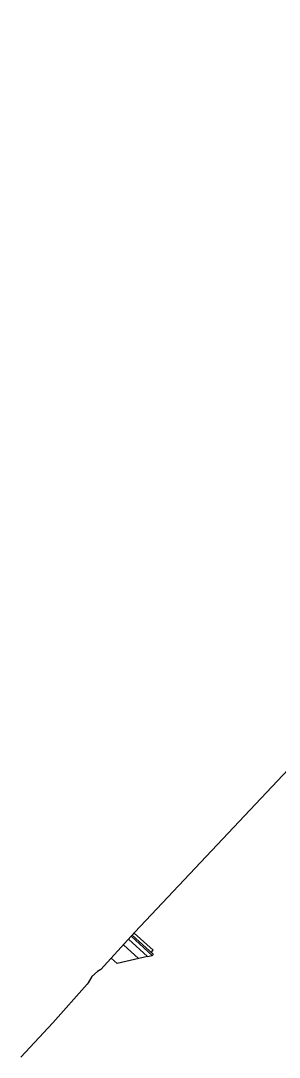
# Model space of a CAD drawing. Extents: x -196763 to -87623, y -65703 to -55832.
# Drawn here: x -87853.43 to -87844.68, y -65581.77 to -65546.63 of the extents above; entities that cross this region are included whole.
import ezdxf

# ---------------------------------------------------------------- set-up
doc = ezdxf.new("R2010")
doc.units = 0
doc.header["$MEASUREMENT"] = 0
doc.layers.add('0_PROP.corte', color=10, linetype='Continuous')
doc.layers.add('0_PROP.vista4', color=140, linetype='Continuous')

msp = doc.modelspace()

# ---------------------------------------------------------------- linework, layer by layer
at = {"layer": '0_PROP.corte', "color": 240, "linetype": 'Continuous', "true_color": 0xed1f24}
for q in [(-87849.786, -65577.77), (-87848.982, -65578.317)]:
    msp.add_line((-87849.14, -65578.354), q, dxfattribs=at)
for points in [[(-87819.448, -65546.629), (-87821.984, -65548.317), (-87823.891, -65549.928), (-87823.906, -65549.915), (-87832.292, -65559.182), (-87849.566, -65577.526), (-87849.696, -65577.67), (-87850.716, -65578.797)], [(-87849.566, -65577.526), (-87849.663, -65577.633), (-87848.948, -65578.28), (-87848.982, -65578.317), (-87849.696, -65577.67)], [(-87850.716, -65578.797), (-87850.838, -65578.86), (-87851.024, -65579.033), (-87851.146, -65579.243), (-87851.179, -65579.299), (-87852.347, -65580.602), (-87853.432, -65581.772)]]:
    msp.add_lwpolyline(points, dxfattribs=at)
at = {"layer": '0_PROP.vista4', "linetype": 'Continuous'}
for p, q in [((-87848.951, -65578.145), (-87849.597, -65577.561)), ((-87849.445, -65578.426), (-87849.959, -65577.961)), ((-87850.171, -65578.596), (-87850.371, -65578.415)), ((-87849.14, -65578.354), (-87850.171, -65578.596)), ((-87849.017, -65578.218), (-87848.951, -65578.145))]:
    msp.add_line(p, q, dxfattribs=at)

doc.saveas('drawing.dxf')
